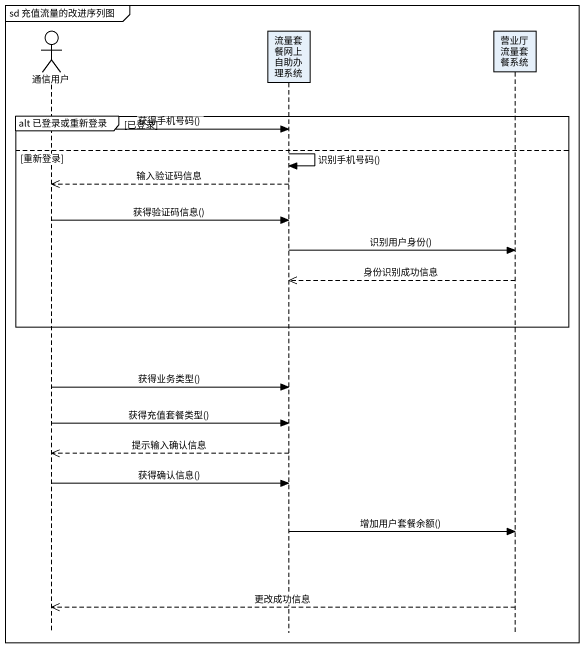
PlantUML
@startuml
mainframe sd 充值流量的改进序列图
hide footbox
actor 通信用户
participant 流量套餐网上自助办理系统
participant 营业厅流量套餐系统

group alt 已登录或重新登录 [已登录]
  通信用户 -> 流量套餐网上自助办理系统 : 获得手机号码()
else 重新登录
  流量套餐网上自助办理系统 -> 流量套餐网上自助办理系统 : 识别手机号码()
  流量套餐网上自助办理系统 -->> 通信用户 : 输入验证码信息
  通信用户 -> 流量套餐网上自助办理系统 : 获得验证码信息()
  流量套餐网上自助办理系统 -> 营业厅流量套餐系统 : 识别用户身份()
  营业厅流量套餐系统 -->> 流量套餐网上自助办理系统 : 身份识别成功信息
end
通信用户 -> 流量套餐网上自助办理系统 : 获得业务类型()
通信用户 -> 流量套餐网上自助办理系统 : 获得充值套餐类型()
流量套餐网上自助办理系统 -->> 通信用户 : 提示输入确认信息
通信用户 -> 流量套餐网上自助办理系统 : 获得确认信息()
流量套餐网上自助办理系统 -> 营业厅流量套餐系统 : 增加用户套餐余额()
营业厅流量套餐系统 -->> 通信用户 : 更改成功信息
@enduml
